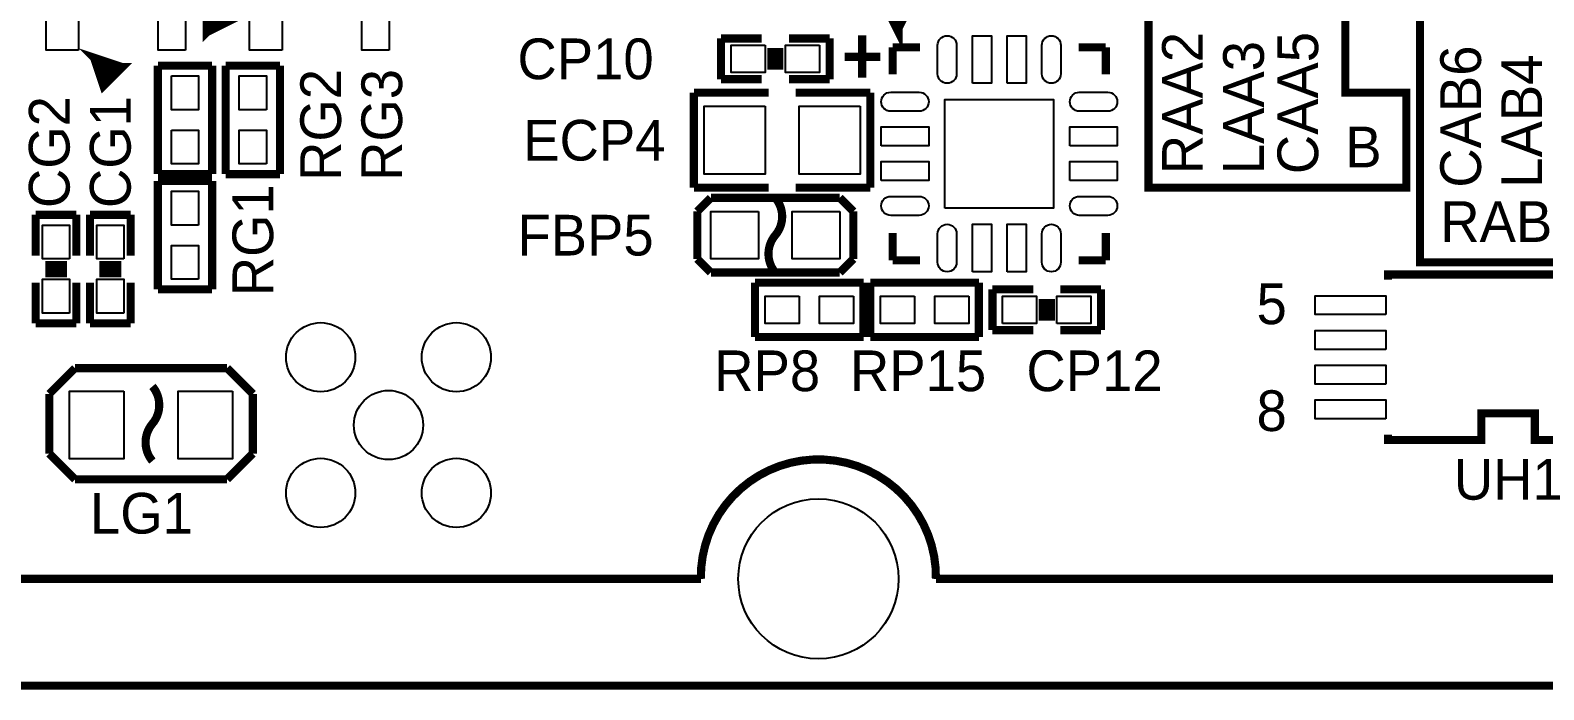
# Model space of a CAD drawing. Extents: x -0.1 to 69.1, y -3.5 to 82.6.
# Drawn here: x 14.25 to 42.58, y 25.52 to 37.87 of the extents above; entities that cross this region are included whole.
import ezdxf

# ---------------------------------------------------------------- set-up
doc = ezdxf.new("R2010")
doc.units = 0
for name, color, linetype in [('BOARD_GEOMETRY_SILKSCREEN_', 1, 'CONTINUOUS'), ('PACKAGE_GEOMETRY_SILKSCREE', 4, 'CONTINUOUS'), ('PIN_TOP', 5, 'CONTINUOUS'), ('REF_DES_SILKSCREEN_TOP', 6, 'CONTINUOUS')]:
    doc.layers.add(name, color=color, linetype=linetype)

msp = doc.modelspace()

# ---------------------------------------------------------------- linework, layer by layer
at = {"layer": 'BOARD_GEOMETRY_SILKSCREEN_', "const_width": 0.1524}
for points in [[(35.306, 42.418), (38.862, 42.418), (38.862, 36.703), (40.005, 36.703), (40.005, 34.925), (35.179, 34.925), (35.179, 42.418), (35.306, 42.418)], [(44.196, 42.164), (40.259, 42.164), (40.259, 33.528), (44.831, 33.528), (44.831, 35.052), (44.196, 35.052), (44.196, 42.037)]]:
    msp.add_lwpolyline(points, dxfattribs=at)
at = {"layer": 'PACKAGE_GEOMETRY_SILKSCREE'}
for points, const_width in [([(30.48, 37.927026), (30.729936, 38.426898), (30.230064, 38.426898), (30.48, 37.927026), (30.48, 38.327076)], 0.199898), ([(18.050002, 38.083998), (17.549876, 38.333934), (17.549876, 37.834062), (18.050002, 38.083998), (17.549876, 38.083998), (17.549876, 37.834062), (17.800066, 38.083998), (17.549876, 38.333934)], 0.1524), ([(27.178, 37.719), (27.94, 37.719)], 0.1524), ([(27.178, 36.957), (27.178, 37.719)], 0.1524), ([(28.448, 37.719), (29.21, 37.719)], 0.1524), ([(29.21, 37.719), (29.21, 36.957)], 0.1524), ([(29.8196, 36.9824), (29.8196, 37.77615)], 0.1524), ([(15.441422, 37.360606), (15.618206, 36.830254), (15.971774, 37.183822), (15.441422, 37.360606), (15.79499, 37.007038), (15.971774, 37.183822), (15.618206, 37.183822), (15.618206, 36.830254)], 0.1524), ([(28.1178, 37.1348), (28.1178, 37.5412)], 0.1524), ([(28.2702, 37.1348), (28.2702, 37.5412)], 0.1524), ([(30.1625, 37.3761), (29.4894, 37.3761)], 0.1524), ([(30.3911, 37.5539), (30.899608, 37.5539)], 0.1524), ([(30.3911, 37.045646), (30.3911, 37.5539)], 0.1524), ([(33.870646, 37.5539), (34.3789, 37.5539)], 0.1524), ([(34.3789, 37.5539), (34.3789, 37.045646)], 0.1524), ([(16.637, 37.211), (16.637, 35.179)], 0.1524), ([(17.653, 37.211), (16.637, 37.211)], 0.1524), ([(17.653, 35.179), (17.653, 37.211)], 0.1524), ([(17.907, 37.211), (17.907, 35.179)], 0.1524), ([(18.923, 37.211), (17.907, 37.211)], 0.1524), ([(18.923, 35.179), (18.923, 37.211)], 0.1524), ([(27.94, 36.957), (27.178, 36.957)], 0.1524), ([(29.21, 36.957), (28.448, 36.957)], 0.1524), ([(26.67, 34.925), (26.67, 36.703)], 0.1524), ([(26.67, 36.703), (28.067, 36.703)], 0.1524), ([(29.972, 36.703), (28.575, 36.703)], 0.1524), ([(29.972, 34.925), (29.972, 36.703)], 0.1524), ([(16.637, 35.179), (17.653, 35.179)], 0.1524), ([(16.637, 35.052), (16.637, 33.02)], 0.1524), ([(17.653, 35.052), (16.637, 35.052)], 0.1524), ([(17.653, 33.02), (17.653, 35.052)], 0.1524), ([(17.907, 35.179), (18.923, 35.179)], 0.1524), ([(28.067, 34.925), (26.67, 34.925)], 0.1524), ([(28.575, 34.925), (29.972, 34.925)], 0.1524), ([(26.9875, 34.7345), (26.7335, 34.4805)], 0.1524), ([(29.4005, 34.7345), (26.9875, 34.7345)], 0.1524), ([(29.6545, 34.4805), (29.4005, 34.7345)], 0.1524), ([(14.351, 34.417), (15.113, 34.417)], 0.1524), ([(14.351, 33.655), (14.351, 34.417)], 0.1524), ([(15.113, 34.417), (15.113, 33.655)], 0.1524), ([(15.367, 34.417), (16.129, 34.417)], 0.1524), ([(15.367, 33.655), (15.367, 34.417)], 0.1524), ([(16.129, 34.417), (16.129, 33.655)], 0.1524), ([(26.7335, 34.4805), (26.7335, 33.5915)], 0.1524), ([(29.6545, 33.5915), (29.6545, 34.4805)], 0.1524), ([(30.3911, 34.074608), (30.3911, 33.5661)], 0.1524), ([(34.3789, 34.074608), (34.3789, 33.5661)], 0.1524), ([(14.5288, 33.4772), (14.9352, 33.4772)], 0.1524), ([(15.5448, 33.4772), (15.9512, 33.4772)], 0.1524), ([(26.7335, 33.5915), (26.9875, 33.3375)], 0.1524), ([(29.4005, 33.3375), (29.6545, 33.5915)], 0.1524), ([(30.3911, 33.5661), (30.899608, 33.5661)], 0.1524), ([(34.3789, 33.5661), (33.870646, 33.5661)], 0.1524), ([(14.351, 32.385), (14.351, 33.147)], 0.1524), ([(14.5288, 33.3248), (14.9352, 33.3248)], 0.1524), ([(15.113, 33.147), (15.113, 32.385)], 0.1524), ([(15.367, 32.385), (15.367, 33.147)], 0.1524), ([(15.5448, 33.3248), (15.9512, 33.3248)], 0.1524), ([(16.129, 33.147), (16.129, 32.385)], 0.1524), ([(26.9875, 33.3375), (29.4005, 33.3375)], 0.1524), ([(27.813, 33.147), (27.813, 32.131)], 0.1524), ([(29.845, 33.147), (27.813, 33.147)], 0.1524), ([(29.845, 32.131), (29.845, 33.147)], 0.1524), ([(29.972, 33.147), (29.972, 32.131)], 0.1524), ([(32.004, 33.147), (29.972, 33.147)], 0.1524), ([(32.004, 32.131), (32.004, 33.147)], 0.1524), ([(44.16044, 33.20034), (44.16044, 33.2994), (39.65956, 33.2994), (39.65956, 33.20034)], 0.1524), ([(16.637, 33.02), (17.653, 33.02)], 0.1524), ([(32.258, 33.02), (33.02, 33.02)], 0.1524), ([(32.258, 32.258), (32.258, 33.02)], 0.1524), ([(33.1978, 32.8422), (33.1978, 32.4358)], 0.1524), ([(33.3502, 32.8422), (33.3502, 32.4358)], 0.1524), ([(33.528, 33.02), (34.29, 33.02)], 0.1524), ([(34.29, 33.02), (34.29, 32.258)], 0.1524), ([(15.113, 32.385), (14.351, 32.385)], 0.1524), ([(16.129, 32.385), (15.367, 32.385)], 0.1524), ([(33.02, 32.258), (32.258, 32.258)], 0.1524), ([(34.29, 32.258), (33.528, 32.258)], 0.1524), ([(27.813, 32.131), (29.845, 32.131)], 0.1524), ([(29.972, 32.131), (32.004, 32.131)], 0.1524), ([(14.605, 31.0642), (15.0876, 31.5468)], 0.1524), ([(15.0876, 31.5468), (17.9324, 31.5468)], 0.1524), ([(17.9324, 31.5468), (18.415, 31.0642)], 0.1524), ([(14.605, 29.9466), (14.605, 31.0642)], 0.1524), ([(18.415, 31.0642), (18.415, 29.9466)], 0.1524), ([(39.65956, 30.29966), (39.65956, 30.2006), (41.40962, 30.2006), (41.40962, 30.70098), (42.41038, 30.70098), (42.41038, 30.2006), (44.16044, 30.2006)], 0.1524), ([(15.0876, 29.464), (14.605, 29.9466)], 0.1524), ([(18.415, 29.9466), (17.9324, 29.464)], 0.1524), ([(15.113, 29.464), (15.0876, 29.464)], 0.1524), ([(17.9324, 29.464), (15.113, 29.464)], 0.1524), ([(69.000116, 25.599898), (0.000254, 25.599898)], 0.1524)]:
    msp.add_lwpolyline(points, dxfattribs=dict(at, const_width=const_width))
at = {"layer": 'PACKAGE_GEOMETRY_SILKSCREE', "const_width": 0.1524}
for points in [[(28.194, 34.7345, -0.366409), (28.194, 34.035746)], [(28.194, 34.035746), (28.194, 34.036, 0.366409), (28.194, 33.337246)], [(16.5354, 30.505654), (16.5354, 30.5054, 0.366409), (16.5354, 31.204154)], [(16.5354, 29.8069, -0.366105), (16.5354, 30.505654)], [(6.000242, 27.599894), (26.800302, 27.599894, -1.016764), (31.20009, 27.599894)], [(31.20009, 27.599894), (45.900086, 27.599894, -1), (50.10023, 27.599894)]]:
    msp.add_lwpolyline(points, format="xyb", dxfattribs=at)
at = {"layer": 'PIN_TOP'}
for points in [[(15.154656, 37.5031), (14.545056, 37.5031), (14.545056, 38.6969), (15.154656, 38.6969)], [(17.15389, 37.5031), (16.64589, 37.5031), (16.64589, 38.6969), (17.15389, 38.6969)], [(18.964656, 37.5031), (18.355056, 37.5031), (18.355056, 38.6969), (18.964656, 38.6969)], [(20.96389, 37.5031), (20.45589, 37.5031), (20.45589, 38.6969), (20.96389, 38.6969)], [(31.882334, 36.8808), (31.882334, 37.7698), (32.237934, 37.7698), (32.237934, 36.8808)], [(32.53232, 36.8808), (32.53232, 37.7698), (32.88792, 37.7698), (32.88792, 36.8808)], [(28.0035, 37.592), (28.0035, 37.084), (27.3685, 37.084), (27.3685, 37.592)], [(29.0195, 37.592), (29.0195, 37.084), (28.3845, 37.084), (28.3845, 37.592)], [(16.891, 37.0205), (17.399, 37.0205), (17.399, 36.3855), (16.891, 36.3855)], [(18.669, 36.3855), (18.161, 36.3855), (18.161, 37.0205), (18.669, 37.0205)], [(31.369, 34.544), (31.369, 36.576), (33.401, 36.576), (33.401, 34.544)], [(28.0035, 36.449), (28.0035, 35.179), (26.8605, 35.179), (26.8605, 36.449)], [(29.7815, 36.449), (29.7815, 35.179), (28.6385, 35.179), (28.6385, 36.449)], [(16.891, 36.0045), (17.399, 36.0045), (17.399, 35.3695), (16.891, 35.3695)], [(18.669, 35.3695), (18.161, 35.3695), (18.161, 36.0045), (18.669, 36.0045)], [(30.1752, 35.70732), (30.1752, 36.06292), (31.0642, 36.06292), (31.0642, 35.70732)], [(33.7058, 35.70732), (33.7058, 36.06292), (34.5948, 36.06292), (34.5948, 35.70732)], [(30.1752, 35.057334), (30.1752, 35.412934), (31.0642, 35.412934), (31.0642, 35.057334)], [(33.7058, 35.057334), (33.7058, 35.412934), (34.5948, 35.412934), (34.5948, 35.057334)], [(17.399, 34.2265), (16.891, 34.2265), (16.891, 34.8615), (17.399, 34.8615)], [(27.8765, 34.4805), (27.8765, 33.5915), (26.9875, 33.5915), (26.9875, 34.4805)], [(29.4005, 34.4805), (29.4005, 33.5915), (28.5115, 33.5915), (28.5115, 34.4805)], [(14.986, 33.5915), (14.478, 33.5915), (14.478, 34.2265), (14.986, 34.2265)], [(16.002, 33.5915), (15.494, 33.5915), (15.494, 34.2265), (16.002, 34.2265)], [(31.882334, 33.3502), (31.882334, 34.2392), (32.237934, 34.2392), (32.237934, 33.3502)], [(32.53232, 33.3502), (32.53232, 34.2392), (32.88792, 34.2392), (32.88792, 33.3502)], [(17.399, 33.2105), (16.891, 33.2105), (16.891, 33.8455), (17.399, 33.8455)], [(14.986, 32.5755), (14.478, 32.5755), (14.478, 33.2105), (14.986, 33.2105)], [(16.002, 32.5755), (15.494, 32.5755), (15.494, 33.2105), (16.002, 33.2105)], [(28.6385, 32.893), (28.6385, 32.385), (28.0035, 32.385), (28.0035, 32.893)], [(29.6545, 32.893), (29.6545, 32.385), (29.0195, 32.385), (29.0195, 32.893)], [(30.7975, 32.893), (30.7975, 32.385), (30.1625, 32.385), (30.1625, 32.893)], [(31.8135, 32.893), (31.8135, 32.385), (31.1785, 32.385), (31.1785, 32.893)], [(32.4485, 32.385), (32.4485, 32.893), (33.0835, 32.893), (33.0835, 32.385)], [(33.4645, 32.385), (33.4645, 32.893), (34.0995, 32.893), (34.0995, 32.385)], [(39.62146, 32.54756), (38.30066, 32.54756), (38.30066, 32.90316), (39.62146, 32.90316)], [(39.62146, 31.89732), (38.30066, 31.89732), (38.30066, 32.25292), (39.62146, 32.25292)], [(39.62146, 31.24708), (38.30066, 31.24708), (38.30066, 31.60268), (39.62146, 31.60268)], [(16.002, 31.115), (16.002, 29.845), (14.986, 29.845), (14.986, 31.115)], [(18.034, 31.115), (18.034, 29.845), (17.018, 29.845), (17.018, 31.115)], [(39.62146, 30.59684), (38.30066, 30.59684), (38.30066, 30.95244), (39.62146, 30.95244)]]:
    msp.add_lwpolyline(points, close=True, dxfattribs=at)
for points in [[(31.587948, 37.592), (31.587948, 37.0586, -1), (31.232348, 37.0586), (31.232348, 37.592, -1)], [(33.537906, 37.592), (33.537906, 37.0586, -1), (33.182306, 37.0586), (33.182306, 37.592, -1)], [(30.8864, 36.357306), (30.353, 36.357306, -1), (30.353, 36.712906), (30.8864, 36.712906, -1)], [(34.417, 36.357306), (33.8836, 36.357306, -1), (33.8836, 36.712906), (34.417, 36.712906, -1)], [(30.8864, 34.407348), (30.353, 34.407348, -1), (30.353, 34.762948), (30.8864, 34.762948, -1)], [(34.417, 34.407348), (33.8836, 34.407348, -1), (33.8836, 34.762948), (34.417, 34.762948, -1)], [(31.587948, 34.0614), (31.587948, 33.528, -1), (31.232348, 33.528), (31.232348, 34.0614, -1)], [(33.537906, 34.0614), (33.537906, 33.528, -1), (33.182306, 33.528), (33.182306, 34.0614, -1)]]:
    msp.add_lwpolyline(points, format="xyb", close=True, dxfattribs=at)
for centre, radius in [((19.685, 31.75), 0.6477), ((22.224746, 31.75), 0.6477), ((20.955, 30.48), 0.6477), ((19.685, 29.21), 0.6477), ((22.224746, 29.21), 0.6477), ((29.000196, 27.599894), 1.4986)]:
    msp.add_circle(centre, radius, dxfattribs=at)

# ---------------------------------------------------------------- texts
at = {"layer": 'BOARD_GEOMETRY_SILKSCREEN_', "width": 1.000333}
msp.add_text('B', height=0.762, dxfattribs=at).set_placement((38.862, 35.306))
at = {"layer": 'PACKAGE_GEOMETRY_SILKSCREE', "width": 1.000333}
for s, p in [('5', (37.20084, 32.36976)), ('8', (37.20084, 30.36824))]:
    msp.add_text(s, height=0.762, dxfattribs=at).set_placement(p)
at = {"layer": 'REF_DES_SILKSCREEN_TOP', "width": 1.000333}
for s, p in [('CP10', (23.367746, 36.957)), ('ECP4', (23.475696, 35.433)), ('RAB6', (40.64, 33.909)), ('FBP5', (23.367746, 33.655)), ('RP8', (27.051, 31.115)), ('RP15', (29.591, 31.115)), ('CP12', (32.893, 31.115)), ('UH1', (40.894, 29.083)), ('LG1', (15.367, 28.448))]:
    msp.add_text(s, height=0.762, dxfattribs=at).set_placement(p)
for s, p in [('RAA2', (36.195, 35.178492)), ('CAA5', (38.354, 35.178492)), ('LAA3', (37.338, 35.178492)), ('CAB6', (41.402, 34.925)), ('LAB4', (42.545, 34.925)), ('RG2', (20.066, 35.052)), ('RG3', (21.209, 35.052)), ('CG2', (14.986, 34.544)), ('CG1', (16.129, 34.544)), ('RG1', (18.796, 32.893))]:
    msp.add_text(s, height=0.762, rotation=90, dxfattribs=at).set_placement(p)

doc.saveas('drawing.dxf')
